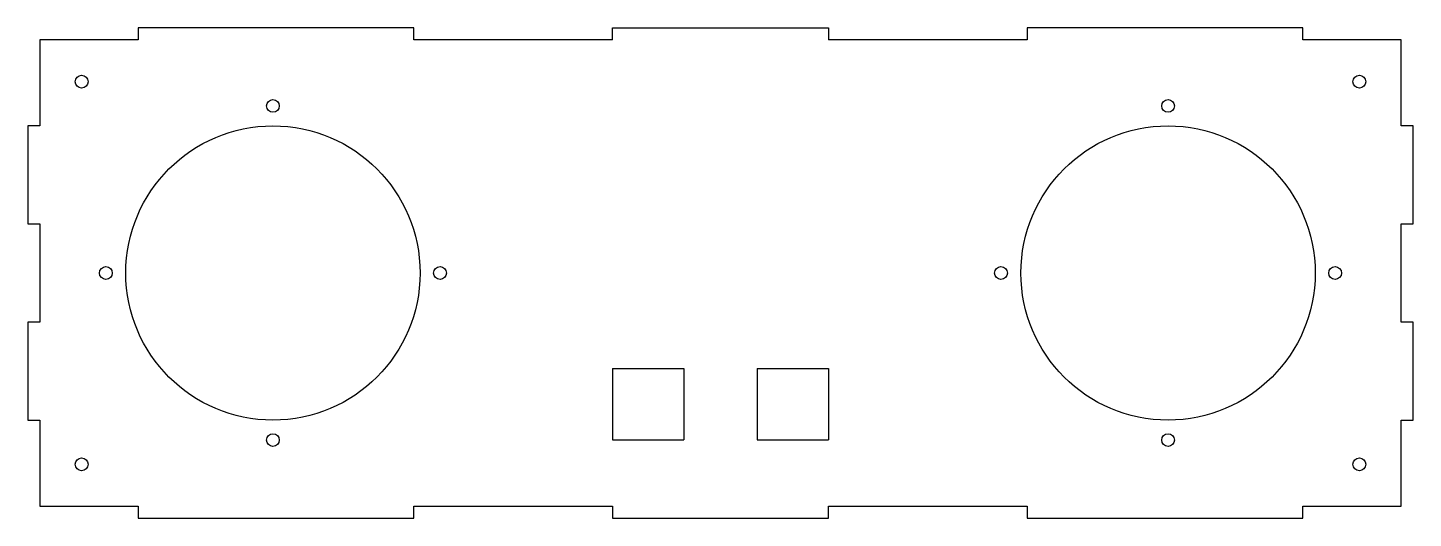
# Model space of a CAD drawing. Header units: millimetres. Extents: x 0 to 565, y 0 to 200.
import ezdxf

# ---------------------------------------------------------------- set-up
doc = ezdxf.new("R2010")
doc.units = ezdxf.units.MM

msp = doc.modelspace()

# ---------------------------------------------------------------- linework, layer by layer
at = {"color": 7, "linetype": 'Continuous', "lineweight": 25}
for p, q in [((45, 200), (45, 195)), ((157.5, 200), (45, 200)), ((157.5, 195), (157.5, 200)), ((238.5, 195), (238.5, 200)), ((238.5, 200), (326.5, 200)), ((326.5, 200), (326.5, 195)), ((407.5, 200), (407.5, 195)), ((520, 200), (407.5, 200)), ((520, 195), (520, 200)), ((5, 195), (5, 160)), ((45, 195), (5, 195)), ((238.5, 195), (157.5, 195)), ((407.5, 195), (326.5, 195)), ((560, 195), (520, 195)), ((560, 160), (560, 195)), ((0, 160), (0, 120)), ((5, 160), (0, 160)), ((565, 160), (560, 160)), ((565, 120), (565, 160)), ((0, 120), (5, 120)), ((5, 120), (5, 80)), ((560, 120), (565, 120)), ((560, 80), (560, 120)), ((0, 80), (0, 40)), ((5, 80), (0, 80)), ((565, 80), (560, 80)), ((565, 40), (565, 80)), ((238.5, 61), (238.5, 32)), ((238.5, 61), (267.5, 61)), ((267.5, 61), (267.5, 32)), ((297.5, 61), (297.5, 32)), ((297.5, 61), (326.5, 61)), ((326.5, 61), (326.5, 32)), ((0, 40), (5, 40)), ((5, 40), (5, 5)), ((560, 40), (565, 40)), ((560, 5), (560, 40)), ((238.5, 32), (267.5, 32)), ((297.5, 32), (326.5, 32)), ((5, 5), (45, 5)), ((45, 5), (45, 0)), ((45, 0), (157.5, 0)), ((157.5, 0), (157.5, 5)), ((157.5, 5), (238.5, 5)), ((238.5, 5), (238.5, 0)), ((238.5, 0), (326.5, 0)), ((326.5, 5), (407.5, 5)), ((326.5, 0), (326.5, 5)), ((407.5, 5), (407.5, 0)), ((407.5, 0), (520, 0)), ((520, 5), (560, 5)), ((520, 0), (520, 5))]:
    msp.add_line(p, q, dxfattribs=at)
for centre, radius in [((22, 178), 2.6), ((543, 178), 2.6), ((100, 168.13), 2.6), ((465, 168.13), 2.6), ((100, 100), 60), ((465, 100), 60), ((31.87, 100), 2.6), ((168.13, 100), 2.6), ((396.87, 100), 2.6), ((533.13, 100), 2.6), ((100, 31.87), 2.6), ((465, 31.87), 2.6), ((22, 22), 2.6), ((543, 22), 2.6)]:
    msp.add_circle(centre, radius, dxfattribs=at)

doc.saveas('drawing.dxf')
